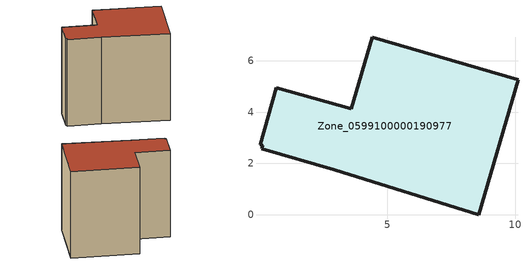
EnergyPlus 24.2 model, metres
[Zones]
Zone_0599100000190977
 floor ground (C_G): 0.04,2.73 0.67,4.95 3.59,4.13 4.41,6.92 10.1,5.26 8.56,0 2.93,1.76 0.1,2.57 0.14,2.7 z0.56
 wall outside (C_F): 2.93,1.76 8.56,0 10.1,5.26 4.41,6.92 3.59,4.13 0.67,4.95 0.04,2.73 0.14,2.7 0.1,2.57 2.93,1.76 z0.56:8.72
 roof outside (C_R): 0.67,4.95 0.04,2.73 0.14,2.7 0.1,2.57 2.93,1.76 8.56,0 10.1,5.26 4.41,6.92 3.59,4.13 z8.72
[BUILDING]
Pand.0599100000190977: North Axis=0; Terrain=City; Loads Convergence Tolerance Value=0.04; Temperature Convergence Tolerance Value=0.4; Solar Distribution=FullExterior; Maximum Number of Warmup Days=25; Minimum Number of Warmup Days=1
[Site:Location]
Rotterdam.The.Hague.AP_ZH_NLD Design_Conditions: Latitude=51.96; Longitude=4.45; Time Zone=1; Elevation=-4.5
[SITE:GROUNDTEMPERATURE:BUILDINGSURFACE]
18, 18, 18, 18, 18, 18, 18, 18, 18, 18, 18, 18
[MATERIAL] Thermal Absorptance=0.9; Solar Absorptance=0.7; Visible Absorptance=0.7
Name | Roughness | Thickness | Conductivity | Density | Specific Heat
G.TC.1946 | MediumSmooth | 0.15 | 1 | 540 | 1210
F.TC.1946 | Rough | 0.3 | 0.857143 | 1920 | 840
R.TC.1946 | MediumRough | 0.2 | 0.909091 | 1500 | 1000
[CONSTRUCTION]
C_G: G.TC.1946
C_F: F.TC.1946
C_R: R.TC.1946
[ZONE]
Zone_0599100000190977: Type=1; Multiplier=1; Ceiling Height=Autocalculate; Volume=Autocalculate; Floor Area=autocalculate; Part of Total Floor Area=Yes
[ZONEINFILTRATION:DESIGNFLOWRATE]
Infil_Zone_0599100000190977: Zone or ZoneList or Space or SpaceList=Zone_0599100000190977; Schedule=AlwaysOn; Design Flow Rate Calculation Method=Flow/Area; Flow Rate per Floor Area=0.003; Constant Term Coefficient=1; Temperature Term Coefficient=0; Velocity Term Coefficient=0; Velocity Squared Term Coefficient=0
[HVACTEMPLATE:ZONE:IDEALLOADSAIRSYSTEM]
Zone_0599100000190977: Maximum Heating Supply Air Temperature=50; Minimum Cooling Supply Air Temperature=13; Maximum Heating Supply Air Humidity Ratio=0.0156; Minimum Cooling Supply Air Humidity Ratio=0.0077; Heating Limit=NoLimit; Cooling Limit=NoLimit; Dehumidification Control Type=ConstantSensibleHeatRatio; Cooling Sensible Heat Ratio=0.7; Dehumidification Setpoint=60; Humidification Control Type=None; Humidification Setpoint=30; Outdoor Air Method=None; Outdoor Air Flow Rate per Person=0.00944; Outdoor Air Flow Rate per Zone Floor Area=0; Outdoor Air Flow Rate per Zone=0; Demand Controlled Ventilation Type=None; Outdoor Air Economizer Type=NoEconomizer; Heat Recovery Type=None; Sensible Heat Recovery Effectiveness=0.7; Latent Heat Recovery Effectiveness=0.65
[ZONECONTROL:THERMOSTAT]
ThermostatControl_Zone_0599100000190977: Zone or ZoneList=Zone_0599100000190977; Control Type Schedule=DualSetpointControlType; Control 1=Thermostat_Zone_0599100000190977; Temperature Difference Between Cutout And Setpoint=0
[THERMOSTATSETPOINT:DUALSETPOINT]
Thermostat_Zone_0599100000190977: Heating Setpoint Temperature Schedule=HeatingSetpoint_Zone_0599100000190977; Cooling Setpoint Temperature Schedule=CoolingSetpoint_Zone_0599100000190977
[SCHEDULE:COMPACT]
HeatingSetpoint_Zone_0599100000190977: Through: 12/31, For: AllDays, Until: 24:00, 21
CoolingSetpoint_Zone_0599100000190977: Through: 12/31, For: AllDays, Until: 24:00, 24
DualSetpointControlType: Through: 12/31, For: AllDays, Until: 24:00, 4
AlwaysOn: Through: 12/31, For: AllDays, Until: 24:00, 1
